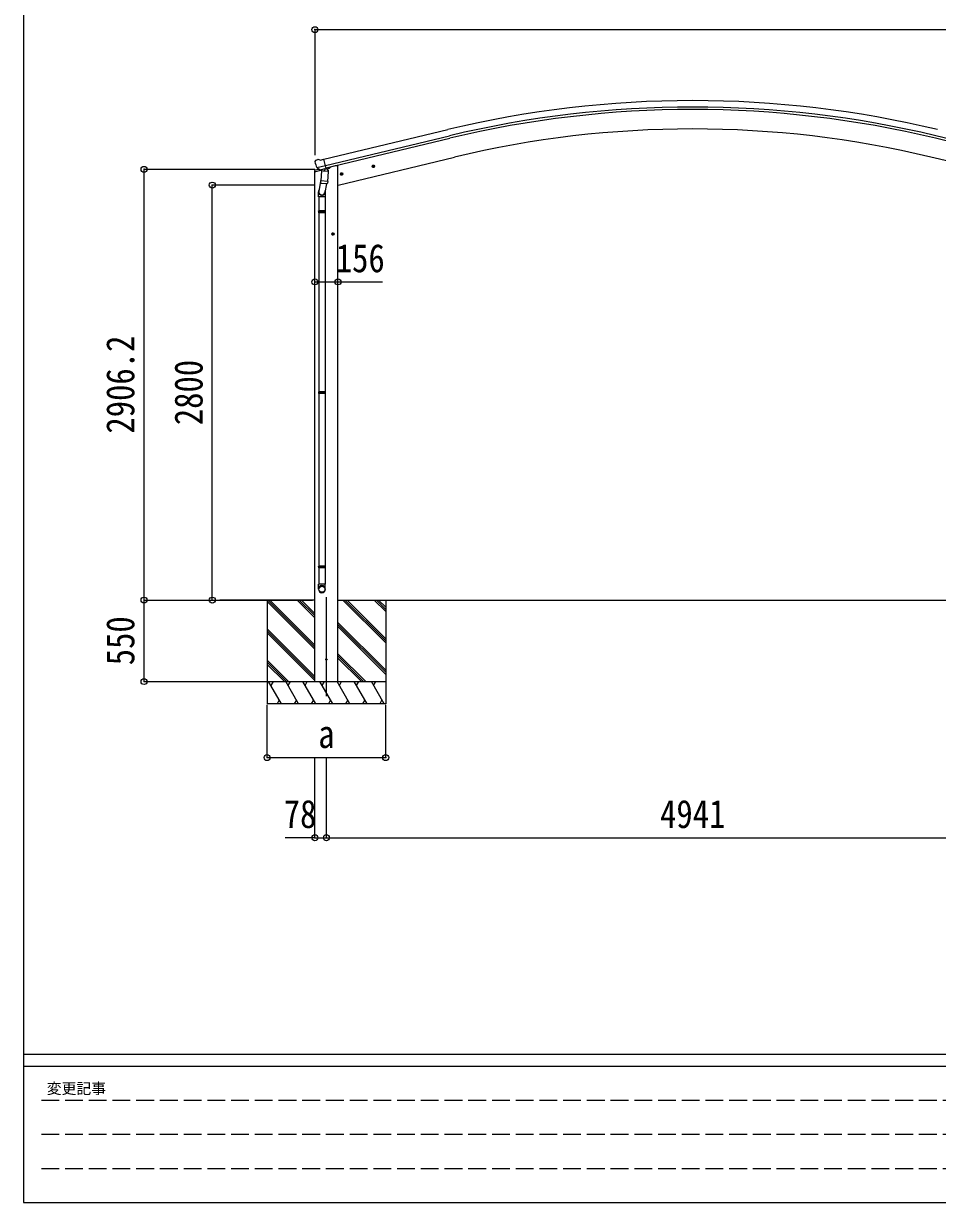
# Model space of a CAD drawing. Units: millimetres at full size, sheet at 1:40. Extents: x -11181 to 11305, y -7804 to 7716.
# Drawn here: x -11181 to -5016, y -7804 to 150 of the extents above; entities that cross this region are included whole.
import ezdxf
from ezdxf.enums import TextEntityAlignment as Align

# ---------------------------------------------------------------- set-up
doc = ezdxf.new("R2010")
doc.units = ezdxf.units.MM
doc.header["$LTSCALE"] = 40
doc.header["$PDMODE"] = 32
doc.header["$PDSIZE"] = 40
doc.linetypes.add('DASHED3', pattern=[4, 3, -1])
for name, color, linetype, lineweight in [('0-0_0', 7, 'Continuous', 9), ('0-1_本体', 4, 'Continuous', 9), ('0-2_部品', 7, 'Continuous', 9), ('0-8_PARTS2', 2, 'Continuous', 9), ('0-A_寸法', 6, 'Continuous', 9), ('F-0_240', 7, 'Continuous', 9)]:
    doc.layers.add(name, color=color, linetype=linetype, lineweight=lineweight)
doc.styles.add('ＭＳ ゴシック', font='')
doc.styles.get('ＭＳ ゴシック').set_extended_font_data('MS Gothic')

msp = doc.modelspace()

# ---------------------------------------------------------------- linework, layer by layer
at = {"layer": '0-0_0'}
for p, q in [((-9215.81, -3739.42), (-9857.31, -3739.43)), ((-9537.81, -3739.41), (-9537.81, -4439.41)), ((-9215.81, -4070.92), (-9537.81, -3748.93)), ((-9215.81, -4056.78), (-9533.17, -3739.42)), ((-9215.81, -4042.64), (-9519.03, -3739.42)), ((-9215.81, -3858.79), (-9335.19, -3739.41)), ((-9215.81, -3844.65), (-9321.05, -3739.41)), ((-9215.81, -3830.51), (-9306.91, -3739.41)), ((-9059.81, -3739.42), (-4274.79, -3739.42)), ((-8737.81, -4028.42), (-9026.82, -3739.41)), ((-8737.81, -4014.28), (-9012.68, -3739.41)), ((-8737.81, -4000.14), (-8998.54, -3739.41)), ((-8737.81, -3816.29), (-8814.69, -3739.41)), ((-8737.81, -3802.15), (-8800.55, -3739.41)), ((-8737.81, -3788.01), (-8786.41, -3739.41)), ((-8737.81, -3739.41), (-8737.81, -4439.41)), ((-8737.81, -4212.27), (-9059.81, -3890.27)), ((-9215.81, -4254.77), (-9537.81, -3932.77)), ((-9215.81, -4268.91), (-9537.81, -3946.91)), ((-9215.81, -4283.06), (-9537.81, -3961.06)), ((-8737.81, -4226.41), (-9059.81, -3904.42)), ((-8737.81, -4240.56), (-9059.81, -3918.56)), ((-8872.8, -4289.41), (-9059.81, -4102.4)), ((-8886.94, -4289.41), (-9059.81, -4116.55)), ((-8901.09, -4289.41), (-9059.81, -4130.69)), ((-9393.3, -4289.41), (-9537.81, -4144.9)), ((-9407.44, -4289.41), (-9537.81, -4159.05)), ((-9421.59, -4289.41), (-9537.81, -4173.19)), ((-9537.81, -4289.41), (-8737.81, -4289.41)), ((-9440.92, -4439.41), (-9527.52, -4289.41)), ((-9497.52, -4289.41), (-9512.52, -4315.39)), ((-9325.45, -4439.41), (-9412.05, -4289.41)), ((-9382.05, -4289.41), (-9397.05, -4315.39)), ((-9209.98, -4439.41), (-9296.58, -4289.41)), ((-9281.58, -4315.39), (-9266.58, -4289.41)), ((-9215.56, -4289.42), (-9060.06, -4289.42)), ((-9094.51, -4439.41), (-9181.11, -4289.41)), ((-9166.11, -4315.39), (-9151.11, -4289.41)), ((-8979.04, -4439.41), (-9065.64, -4289.41)), ((-9050.64, -4315.39), (-9035.64, -4289.41)), ((-8863.57, -4439.41), (-8950.17, -4289.41)), ((-8935.17, -4315.39), (-8920.17, -4289.41)), ((-8748.1, -4439.41), (-8834.7, -4289.41)), ((-8819.7, -4315.39), (-8804.7, -4289.41)), ((-8737.81, -4439.41), (-9537.81, -4439.41)), ((-9455.92, -4413.43), (-9470.92, -4439.41)), ((-9340.45, -4413.43), (-9355.45, -4439.41)), ((-9224.98, -4413.43), (-9239.98, -4439.41)), ((-9109.51, -4413.43), (-9124.51, -4439.41)), ((-8994.04, -4413.43), (-9009.04, -4439.41)), ((-8878.57, -4413.43), (-8893.57, -4439.41)), ((-8763.1, -4413.43), (-8778.1, -4439.41))]:
    msp.add_line(p, q, dxfattribs=at)
at = {"layer": '0-1_本体'}
for p, q in [((-9154.17, -765.69), (-8318.46, -565.05)), ((-9144.1, -807.66), (-8308.38, -607.03)), ((-9140.17, -824.03), (-8304.45, -623.39)), ((-4194.43, -824.03), (-5030.15, -623.39)), ((-4190.51, -807.66), (-5026.22, -607.03)), ((-9059.61, -939.41), (-8273.87, -750.77)), ((-4274.99, -939.41), (-5060.73, -750.77)), ((-9215.81, -4289.41), (-9215.81, -849.12)), ((-9059.81, -4289.41), (-9059.81, -810.03))]:
    msp.add_line(p, q, dxfattribs=at)
msp.add_lwpolyline([(-9059.81, -810.03), (-9079.81, -810.03), (-9113.32, -818.08)], dxfattribs=at)
for radius in [7073, 7029.83, 7013, 6882]:
    msp.add_arc((-6667.3, -7442.62), radius, 76.5, 103.5, dxfattribs=at)
at = {"layer": '0-2_部品'}
for p, q in [((-9215.55, -781.61), (-9215.28, -782.76)), ((-9211.33, -773.04), (-9215.19, -779.33)), ((-9208.24, -770.79), (-9195.06, -767.62)), ((-9180.5, -770.3), (-9193.76, -767.6)), ((-9180.5, -770.3), (-9154.57, -764.07)), ((-9217.67, -849.75), (-9174.86, -839.47)), ((-9217.67, -842.86), (-9217.67, -849.75)), ((-9189.17, -833.65), (-9215.37, -839.94)), ((-9201.5, -821.92), (-9143.99, -808.11)), ((-9184.65, -836.83), (-9201.03, -822.34)), ((-9181.94, -837.4), (-9174.42, -835.59)), ((-9181.1, -837.29), (-9179.57, -836.92)), ((-9179.57, -836.92), (-9142.87, -828.11)), ((-9177.73, -837.15), (-9177.79, -837.89)), ((-9177.03, -838.93), (-9151.22, -845.37)), ((-9170.11, -844.28), (-9174.79, -911.11)), ((-9124.42, -847.47), (-9170.11, -844.28)), ((-9168.34, -841.1), (-9168.57, -844.39)), ((-9148.82, -829.93), (-9149.84, -844.54)), ((-9142.87, -828.11), (-9141.34, -827.74)), ((-9139.79, -825.64), (-9138.84, -825.7)), ((-9138.84, -825.7), (-9125.53, -841.02)), ((-9135.16, -829.94), (-9116.95, -825.57)), ((-9129.1, -914.31), (-9124.42, -847.47)), ((-9125.53, -841.02), (-9125.97, -847.36)), ((-9113.12, -817.55), (-9113.12, -820.71)), ((-9025.35, -862.3), (-9044.8, -866.97)), ((-9042.37, -866.39), (-9040.24, -859.19)), ((-9037.21, -871.83), (-9042.37, -866.39)), ((-9040.24, -859.19), (-9032.94, -857.44)), ((-9032.74, -874.36), (-9037.41, -854.91)), ((-9032.94, -857.44), (-9027.78, -862.88)), ((-8811.43, -810.94), (-8830.88, -815.61)), ((-8828.45, -815.03), (-8826.32, -807.83)), ((-8823.29, -820.47), (-8828.45, -815.03)), ((-8826.32, -807.83), (-8819.02, -806.08)), ((-8818.82, -823), (-8823.49, -803.55)), ((-8819.02, -806.08), (-8813.86, -811.52)), ((-9173.05, -886.35), (-9188.97, -982.52)), ((-9175.65, -923.58), (-9174.77, -911.12)), ((-9175.25, -924.94), (-9175.25, -924.94)), ((-9129.1, -914.31), (-9174.79, -911.11)), ((-9173.8, -925.72), (-9132.1, -928.63)), ((-9137.53, -928.25), (-9148.26, -991.84)), ((-9129.11, -914.31), (-9130, -927.01)), ((-9191.12, -1019.68), (-9191.12, -985.33)), ((-9145.12, -1019.68), (-9191.12, -1019.68)), ((-9189.12, -1019.68), (-9189.12, -1113.68)), ((-9147.12, -1019.68), (-9147.12, -1113.68)), ((-9145.12, -985.02), (-9145.12, -1019.68)), ((-9191.12, -1115.68), (-9190.12, -1113.68)), ((-9145.12, -1115.68), (-9191.12, -1115.68)), ((-9145.12, -1123.68), (-9191.12, -1123.68)), ((-9146.12, -1113.68), (-9190.12, -1113.68)), ((-9146.12, -1125.68), (-9190.12, -1125.68)), ((-9189.12, -1125.68), (-9189.12, -2333.43)), ((-9147.12, -1125.68), (-9147.12, -2333.43)), ((-9145.12, -1115.68), (-9146.12, -1113.68)), ((-9145.12, -1123.68), (-9146.12, -1125.68)), ((-9145.12, -1115.68), (-9145.12, -1123.68)), ((-9083.61, -1269.55), (-9103.61, -1269.55)), ((-9101.12, -1269.55), (-9097.36, -1263.05)), ((-9097.36, -1276.05), (-9101.12, -1269.55)), ((-9097.36, -1263.05), (-9089.86, -1263.05)), ((-9093.61, -1279.55), (-9093.61, -1259.55)), ((-9089.86, -1263.05), (-9086.1, -1269.55)), ((-9191.12, -2335.43), (-9190.12, -2333.43)), ((-9145.12, -2335.43), (-9191.12, -2335.43)), ((-9145.12, -2343.43), (-9191.12, -2343.43)), ((-9146.12, -2333.43), (-9190.12, -2333.43)), ((-9146.12, -2345.43), (-9190.12, -2345.43)), ((-9189.12, -2345.43), (-9189.12, -3510.05)), ((-9147.12, -2345.43), (-9147.12, -3510.05)), ((-9145.12, -2335.43), (-9146.12, -2333.43)), ((-9145.12, -2343.43), (-9146.12, -2345.43)), ((-9145.12, -2335.43), (-9145.12, -2343.43)), ((-9191.12, -3512.05), (-9190.12, -3510.05)), ((-9145.12, -3512.05), (-9191.12, -3512.05)), ((-9145.12, -3520.05), (-9191.12, -3520.05)), ((-9146.12, -3510.05), (-9190.12, -3510.05)), ((-9146.12, -3522.05), (-9190.12, -3522.05)), ((-9189.12, -3522.05), (-9189.12, -3632.06)), ((-9147.12, -3522.05), (-9147.12, -3632.06)), ((-9145.12, -3512.05), (-9146.12, -3510.05)), ((-9145.12, -3520.05), (-9146.12, -3522.05)), ((-9145.12, -3512.05), (-9145.12, -3520.05)), ((-9191.12, -3666.2), (-9191.12, -3632.06)), ((-9145.12, -3632.06), (-9191.12, -3632.06)), ((-9145.12, -3666.2), (-9145.12, -3632.06))]:
    msp.add_line(p, q, dxfattribs=at)
for points in [[(-9149.14, -829.52), (-9139.41, -827.19), (-9154.57, -764.07)], [(-9201.77, -821.34), (-9201.18, -822.19), (-9201.03, -822.34)], [(-9149.14, -829.52), (-9149.37, -829.67), (-9174.14, -835.62), (-9174.42, -835.59)], [(-9027.78, -862.88), (-9029.91, -870.08), (-9037.21, -871.83)], [(-8813.86, -811.52), (-8815.99, -818.72), (-8823.29, -820.47)], [(-9191.12, -1115.68), (-9191.12, -1123.68), (-9190.12, -1125.68)], [(-9086.1, -1269.55), (-9089.86, -1276.05), (-9097.36, -1276.05)], [(-9191.12, -2335.43), (-9191.12, -2343.43), (-9190.12, -2345.43)], [(-9191.12, -3512.05), (-9191.12, -3520.05), (-9190.12, -3522.05)]]:
    msp.add_lwpolyline(points, dxfattribs=at)
for centre, radius in [((-9035.08, -864.63), 8.5), ((-9035.08, -864.63), 7.7), ((-9035.08, -864.63), 6.5), ((-8821.15, -813.28), 8.5), ((-8821.15, -813.28), 7.7), ((-8821.15, -813.28), 6.5), ((-9093.61, -1269.55), 8.5), ((-9093.61, -1269.55), 7.7), ((-9093.61, -1269.55), 6.5)]:
    msp.add_circle(centre, radius, dxfattribs=at)
at = {"layer": '0-2_部品', "color": 4}
msp.add_circle((-9137.81, -4139.43), 4.5, dxfattribs=at)
at = {"layer": '0-2_部品'}
for centre, radius, start, end in [((-9018.47, -735.51), 202.4, 193.5, 205.09125), ((-9207.07, -775.65), 5, 103.5, 148.5), ((-9194.36, -770.54), 3, 78.5, 103.5), ((-9214.67, -842.86), 3, 103.5, 180), ((-9181.22, -836.8), 0.5, 248.23754, 283.5), ((-9178.23, -837.11), 0.5, 356, 103.5), ((-9176.79, -837.96), 1, 176, 256), ((-9150.86, -844.4), 1.03, 250.03897, 351.96569), ((-9148.22, -830.02), 0.604, 100.59842, 172.20595), ((-9141.46, -827.26), 0.5, 283.5, 318.76246), ((-9118.12, -820.71), 5, 283.5, 0), ((-9173.7, -923.75), 1.95, 175.04017, 217.47766), ((-9173.66, -923.72), 2, 217.40962, 266), ((-9131.97, -926.64), 2, 266, 349.46843), ((-9161.12, -985.33), 30, 177.45142, 180)]:
    msp.add_arc(centre, radius, start, end, dxfattribs=at)
for centre, major_axis, ratio, start_param, end_param in [((-9212.63, -780.9), (-1.57, -2.57), 0.99628, 4.712389, 5.4996506), ((-9182.66, -834.57), (-0.73, -2.92), 0.997631, 5.8041905, 6.6006116), ((-9182.6, -834.35), (2.63, 3.16), 0.650902, 4.0958226, 4.1686332), ((-9182.64, -834.47), (-0.73, -2.92), 0.997631, 0.3902369, 0.4789948), ((-9168.12, -985.02), (23, 0), 0.996195, 2.5560258, 6.5663028), ((-9168.12, -985.02), (21, 0), 0.996195, 2.9349147, 5.9512394), ((-9168.12, -3664.45), (-23, 0), 0.996195, 3.1415927, 6.2831853), ((-9168.12, -3666.2), (-23, 0), 0.996195, 3.1415927, 6.2831853), ((-9168.12, -3666.2), (0, -23.43), 0.981806, 4.712389, 7.8539816)]:
    msp.add_ellipse(centre, major_axis=major_axis, ratio=ratio, start_param=start_param, end_param=end_param, dxfattribs=at)
msp.add_ellipse((-9168.12, -3666.2), major_axis=(21, 0), ratio=0.996195, dxfattribs=at)
at = {"layer": '0-8_PARTS2'}
msp.add_line((-9137.81, -4388.6), (-9137.81, -3719.58), dxfattribs=at)
at = {"layer": '0-8_PARTS2', "color": 6}
for p, q in [((-9215.81, -5342.82), (-9137.81, -5342.82)), ((-9137.81, -5342.82), (-4196.79, -5342.82))]:
    msp.add_line(p, q, dxfattribs=at)
at = {"layer": '0-A_寸法'}
for p, q in [((-9215.81, 109.14), (-9215.81, -737.98)), ((-9215.81, 109.14), (-4118.79, 109.14)), ((-10368.21, -833.22), (-9215.81, -833.22)), ((-10368.21, -3739.43), (-10368.21, -833.22)), ((-9215.6, -939.42), (-9907.75, -939.44)), ((-9907.75, -3739.43), (-9907.75, -939.43)), ((-9215.81, -1592.8), (-9059.81, -1592.8)), ((-9059.81, -1592.8), (-8759.81, -1592.8)), ((-10368.21, -3739.43), (-9537.81, -3739.43)), ((-10368.21, -4289.41), (-10368.21, -3739.43)), ((-9907.75, -3739.43), (-9231.29, -3739.43)), ((-10368.21, -4289.41), (-9537.81, -4289.41)), ((-9537.81, -4802.45), (-9537.81, -4445.91)), ((-8737.81, -4802.45), (-8737.81, -4445.91)), ((-9537.81, -4802.45), (-8737.81, -4802.45)), ((-9215.81, -5342.82), (-9215.81, -4802.45)), ((-9137.81, -5342.82), (-9137.81, -4802.45)), ((-9215.81, -5342.82), (-9415.81, -5342.82))]:
    msp.add_line(p, q, dxfattribs=at)
for p in [(-9215.81, 109.14), (-10368.21, -833.22), (-9907.75, -939.43), (-9215.81, -1592.8), (-9059.81, -1592.8), (-10368.21, -3739.43), (-9907.75, -3739.43), (-10368.21, -4289.41), (-9537.81, -4802.45), (-8737.81, -4802.45), (-9215.81, -5342.82), (-9137.81, -5342.82)]:
    msp.add_point(p, dxfattribs=at)
at = {"layer": 'F-0_240', "color": 5}
for p, q in [((-11180.61, 7716.46), (-11180.61, -7803.54)), ((-11180.61, -6803.54), (10739.39, -6803.54)), ((-11180.61, -6883.54), (7183.72, -6883.54)), ((-11180.61, -7803.54), (10739.39, -7803.54))]:
    msp.add_line(p, q, dxfattribs=at)
at = {"layer": 'F-0_240', "color": 4, "linetype": 'DASHED3'}
for p, q in [((-11060.61, -7113.54), (-4656.28, -7113.54)), ((-11060.61, -7343.54), (-4656.28, -7343.54)), ((-11060.61, -7573.54), (-4656.28, -7573.54))]:
    msp.add_line(p, q, dxfattribs=at)

# ---------------------------------------------------------------- texts
at = {"layer": '0-A_寸法', "color": 7, "style": 'ＭＳ ゴシック', "width": 0.85}
for s, p in [('156', (-9074.81, -1584.8)), ('a', (-9192.81, -4794.45)), ('78', (-9425.81, -5334.82)), ('4941', (-6887.3, -5334.82))]:
    msp.add_text(s, height=190.6, dxfattribs=at).set_placement(p, align=Align.BOTTOM_LEFT)
for s, p in [('2906.2', (-10376.21, -2616.32)), ('2800', (-9915.75, -2559.43)), ('550', (-10376.21, -4179.42))]:
    msp.add_text(s, height=190.6, rotation=90, dxfattribs=at).set_placement(p, align=Align.BOTTOM_LEFT)
at = {"layer": 'F-0_240', "style": 'ＭＳ ゴシック'}
msp.add_text('変更記事', height=73.31, dxfattribs=at).set_placement((-11024.31, -7093.54), align=Align.BOTTOM_LEFT)

doc.saveas('drawing.dxf')
